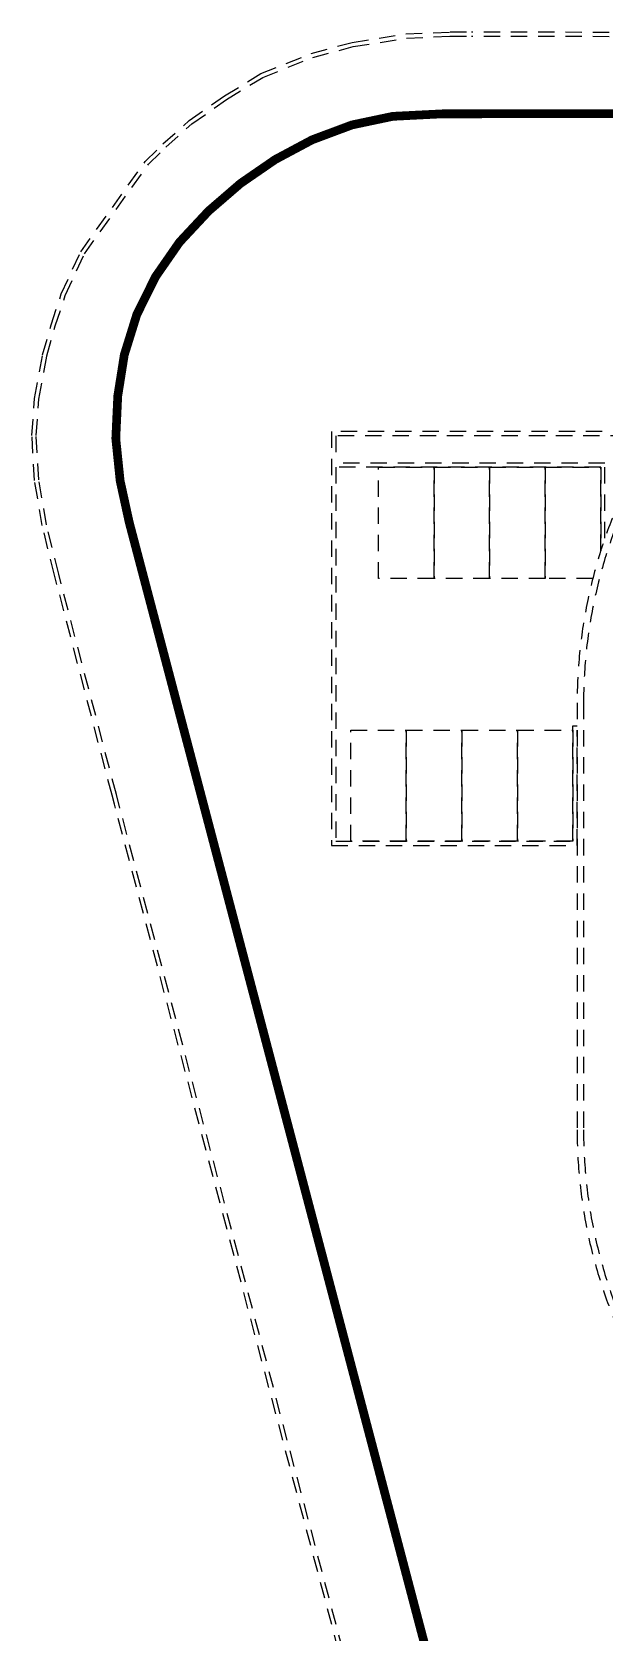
# Model space of a CAD drawing. Header units: millimetres. Extents: x 3775 to 244986, y 1861 to 55808.
# Drawn here: x 155476 to 156177, y 23883 to 25840 of the extents above; entities that cross this region are included whole.
import ezdxf

# ---------------------------------------------------------------- set-up
doc = ezdxf.new("R2010")
doc.units = ezdxf.units.MM
doc.header["$LTSCALE"] = 100
doc.header["$MEASUREMENT"] = 0
doc.linetypes.add('-HID', pattern=[2.5, 1.5, -1])
doc.layers.get('0').update_dxf_attribs({"linetype": 'CONTINUOUS'})
doc.layers.add('ELE9', color=9, linetype='CONTINUOUS')
doc.layers.add('LAND-3', color=9, linetype='CONTINUOUS')

# ---------------------------------------------------------------- blocks, each defined once
blk = doc.blocks.new('KEY PLAN_계단실G')
at = {"layer": 'ELE9', "color": 253, "linetype": '-HID', "ltscale": 0.1}
for points in [[(-4765.8, -1601.3), (-5022.6, -631.1), (-5024.8, -622.9), (-5077.6, -420.9), (-5088.9, -375.4), (-5095.9, -333.9), (-5098.3, -292.7), (-5096, -258.9), (-5088.5, -218.7), (-5080.6, -191.1), (-5071.4, -162.9), (-5053.6, -124.1), (-4994.4, -41.4), (-4978.1, -25.2), (-4954, -3.7), (-4921.8, 18.9), (-4888.3, 39.3), (-4842.1, 57.9), (-4804.5, 68), (-4755.2, 75.7), (-4714.7, 77.5), (-4695.1, 77.5)], [(-4761.7, -1601.3), (-5020.9, -622.3), (-5073.8, -419.9), (-5085, -374.6), (-5092, -333.5), (-5094.4, -292.7), (-5092.1, -259.4), (-5084.7, -219.6), (-5076.9, -192.2), (-5067.8, -164.3), (-5050.2, -126.1), (-4991.4, -43.9), (-4975.4, -28.1), (-4951.5, -6.8), (-4919.7, 15.6), (-4886.6, 35.8), (-4840.8, 54.2), (-4803.7, 64.1), (-4754.8, 71.8), (-4714.6, 73.6), (-4695.1, 73.6)], [(-4118.9, 76), (-4695.1, 77.4)], [(-4118.9, 72.1), (-4695.1, 73.5)], [(-4525.1, -289.1), (-4823.6, -289.1), (-4823.6, -668.9), (-4598.2, -668.9), (-4598.2, -563)], [(-4527.6, -293), (-4819.6, -293), (-4819.6, -318)], [(-4572.7, -386.9), (-4572.7, -318), (-4819.6, -318)], [(-4572.7, -386.9), (-4572.7, -318), (-4819.6, -318)], [(-4576.6, -398.7), (-4576.6, -321.9), (-4819.6, -321.9), (-4819.6, -664.9), (-4602.1, -664.9), (-4602.1, -559.1), (-4598.2, -559.1)], [(-4583.8, -423.9), (-4627.6, -423.9), (-4627.6, -321.9), (-4576.6, -321.9), (-4576.6, -398.7)]]:
    blk.add_lwpolyline(points, dxfattribs=at)
for points in [[(-3625, -77.4), (-4137.6, -77.4, 0.414214), (-4598.2, -538), (-4598.2, -930, 1), (-3677, -930), (-3677, -439)], [(-3922, -83.3), (-4137.6, -83.3, 0.414214), (-4592.3, -538), (-4592.3, -930, 1), (-3682.8, -930), (-3682.8, -439)]]:
    blk.add_lwpolyline(points, format="xyb", dxfattribs=at)
for points in [[(-4729.5, -423.9), (-4780.4, -423.9), (-4780.4, -321.9), (-4729.5, -321.9)], [(-4678.5, -423.9), (-4729.5, -423.9), (-4729.5, -321.9), (-4678.5, -321.9)], [(-4627.6, -423.9), (-4678.5, -423.9), (-4678.5, -321.9), (-4627.6, -321.9)], [(-4755, -664.9), (-4805.9, -664.9), (-4805.9, -563), (-4755, -563)], [(-4704, -664.9), (-4755, -664.9), (-4755, -563), (-4704, -563)], [(-4653, -664.9), (-4704, -664.9), (-4704, -563), (-4653, -563)], [(-4602.1, -664.9), (-4653, -664.9), (-4653, -563), (-4602.1, -563)]]:
    blk.add_lwpolyline(points, close=True, dxfattribs=at)
at = {"layer": 'LAND-3', "color": 1, "ltscale": 0.1, "const_width": 8}
blk.add_lwpolyline([(-2016.7, -0.2), (-3843.7, 0.7), (-4007.5, 2.9), (-4721.7, 2.4), (-4767.3, 0.1), (-4804.8, -7.8), (-4841.2, -21.4), (-4875.1, -39.5), (-4906.9, -61.4), (-4936.2, -86.7), (-4962.9, -115.3), (-4984.9, -147), (-5002.1, -181.7), (-5013.6, -218.7), (-5019.6, -256.6), (-5021.4, -295.6), (-5017.4, -334.4), (-5009.1, -372.4), (-4575.5, -2019.7)], dxfattribs=at)

msp = doc.modelspace()

# ---------------------------------------------------------------- block references
at = {"xscale": 1.333333333333333, "yscale": 1.333333333333333, "zscale": 1.333333333333333}
msp.add_blockref('KEY PLAN_계단실G', (162273.8, 25736.9), dxfattribs=at)

doc.saveas('drawing.dxf')
